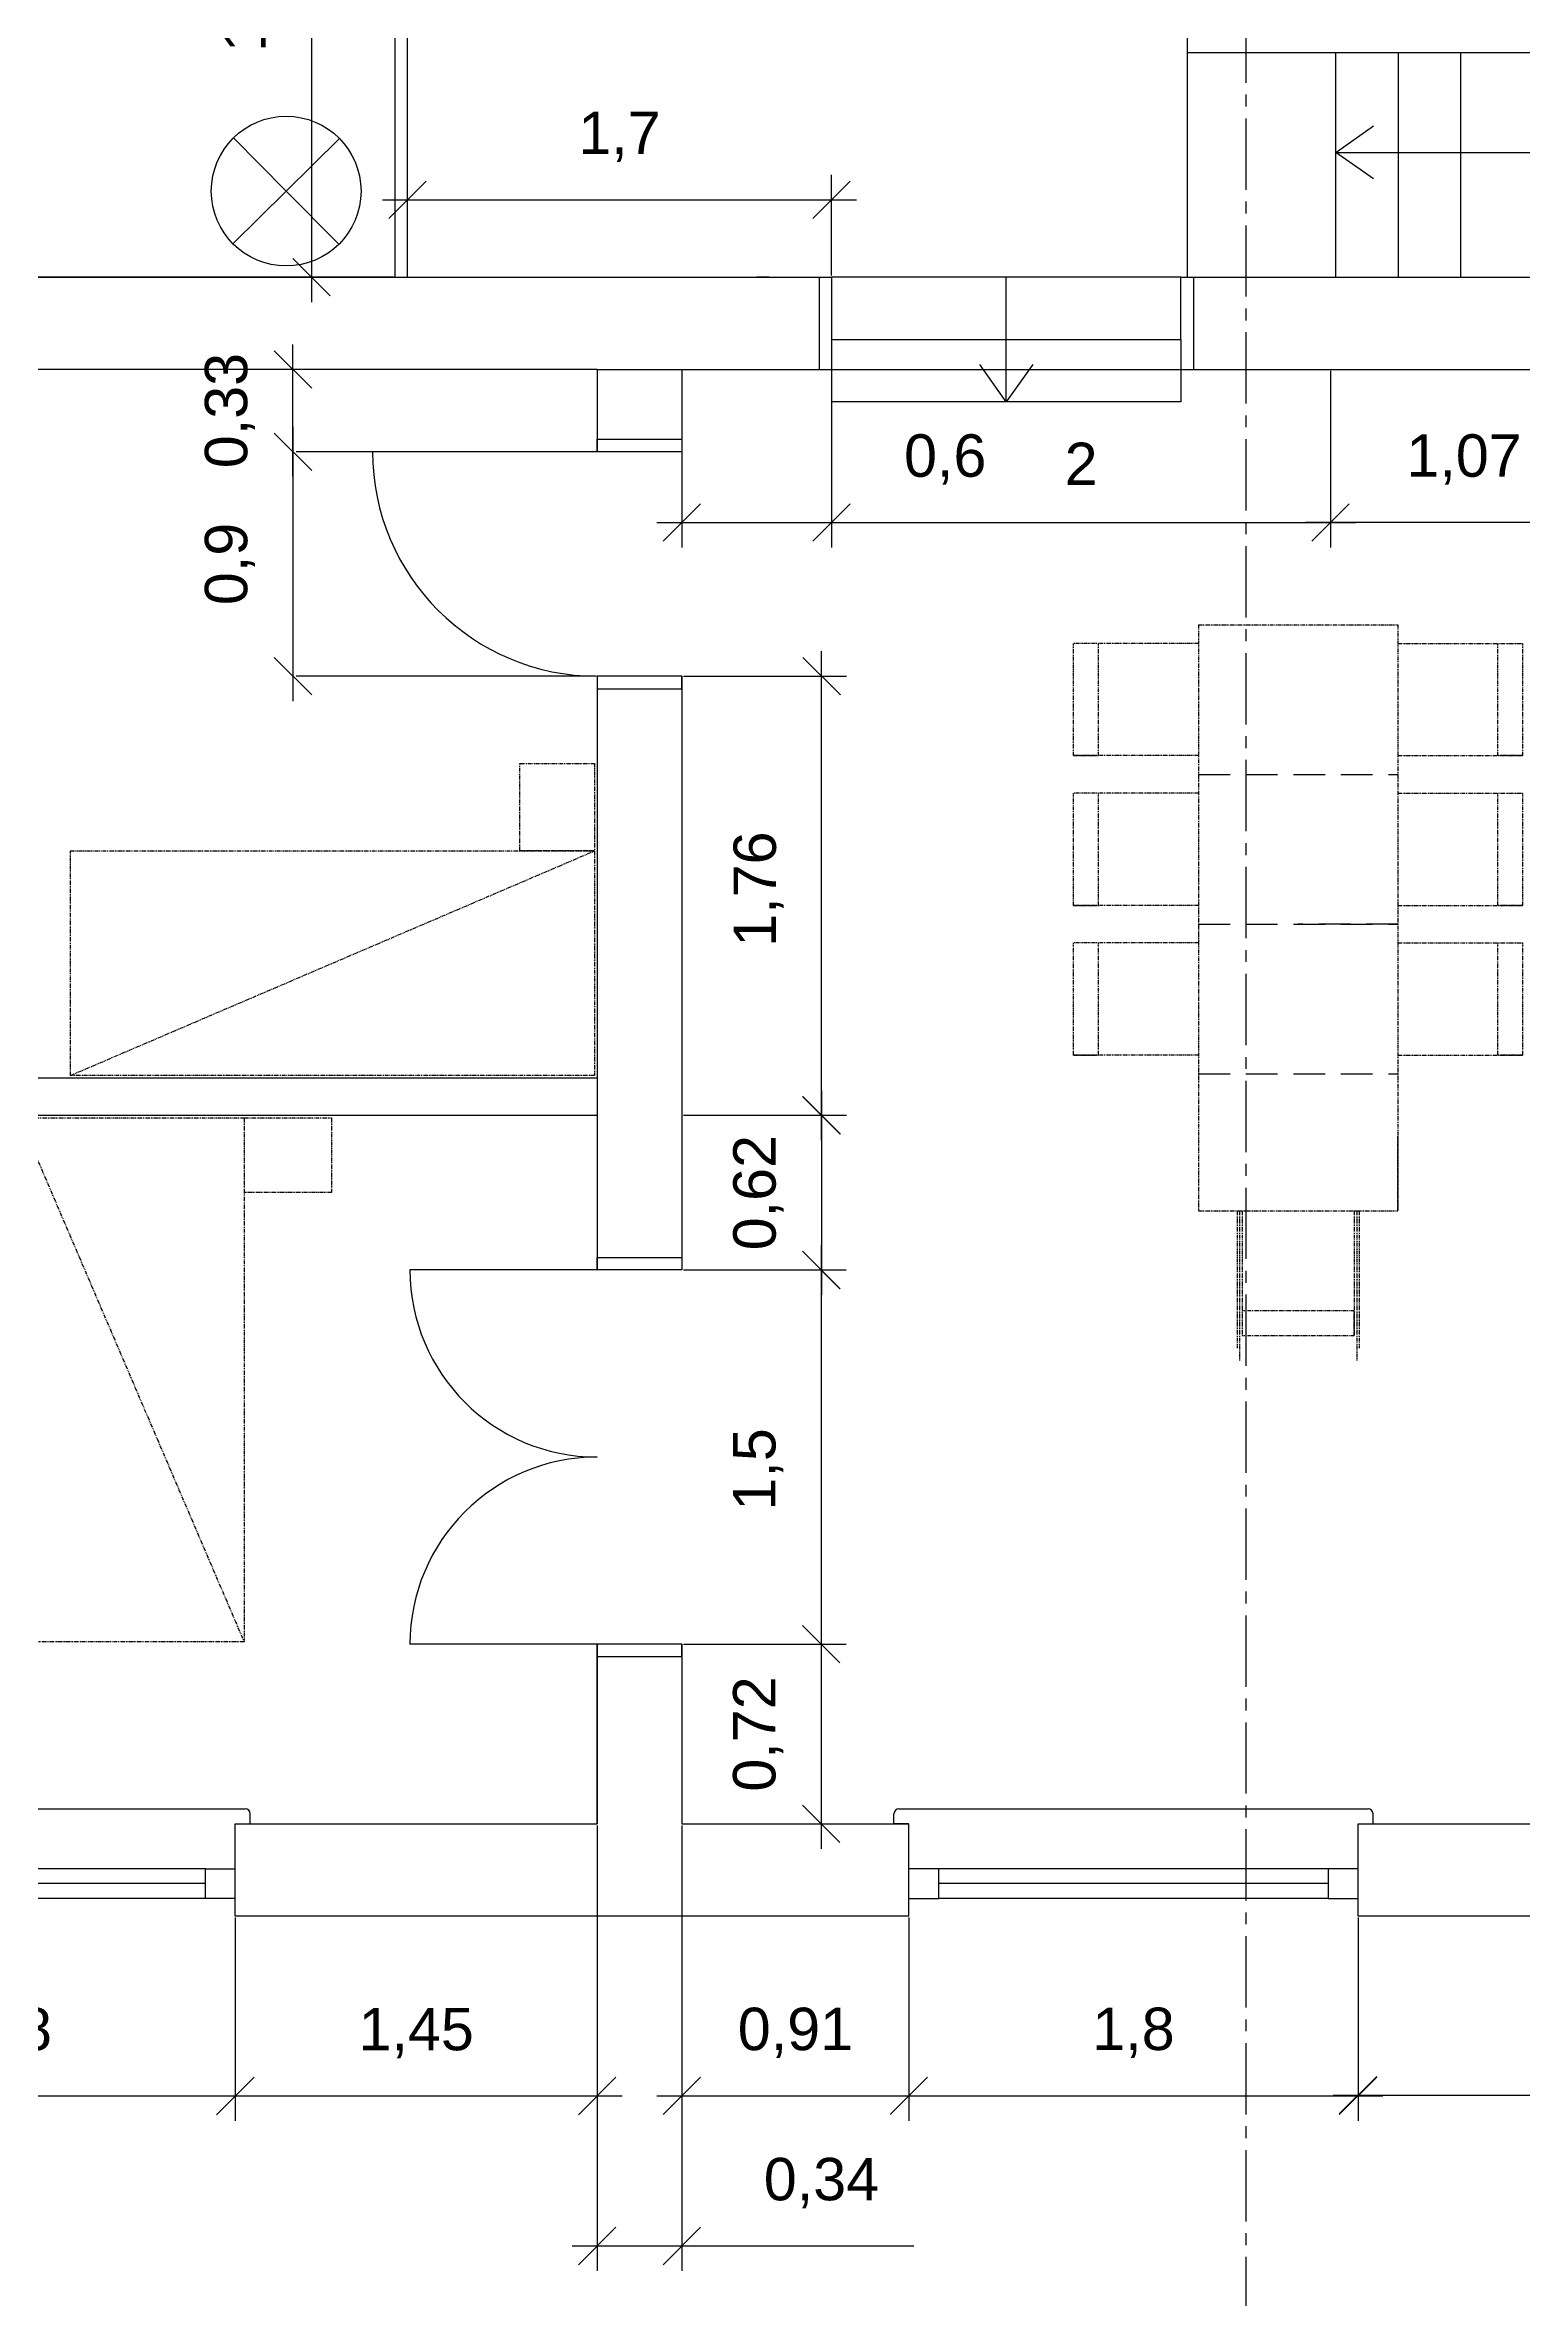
# Model space of a CAD drawing. Header units: millimetres. Extents: x -50011 to 90899, y -58634 to 500399.
# Drawn here: x 8086 to 14009, y 76919 to 85954 of the extents above; entities that cross this region are included whole.
import ezdxf

# ---------------------------------------------------------------- set-up
doc = ezdxf.new("R2010")
doc.units = ezdxf.units.MM
for name, pattern in [('ACAD_ISO02W100', [15, 12, -3]), ('CENTER2', [28.575, 19.05, -3.175, 3.175, -3.175]), ('DASHED', [19.05, 12.7, -6.35]), ('PHANTOM2', [31.75, 15.875, -3.175, 3.175, -3.175, 3.175, -3.175])]:
    doc.linetypes.add(name, pattern=pattern)
doc.layers.get('0').update_dxf_attribs({"color": 1})
for name, color, linetype in [('Grundritningar', 1, 'Continuous'), ('Mått', 4, 'Continuous'), ('Möbler', 4, 'PHANTOM2'), ('Rumsavdelare', 3, 'FENCELINE1'), ('Sektionsangivelser', 4, 'PHANTOM2')]:
    doc.layers.add(name, color=color, linetype=linetype)
doc.styles.get("Standard").update_dxf_attribs({"font": 'Arial.ttf', "height": 170})
doc.linetypes.add('FENCELINE1', pattern='A,6.35,-2.54,[133,ltypeshp.shx,S=2.54,R=0,X=-2.54,Y=0],-2.54,25.4', length=36.83)
doc.dimstyles.new('Egen dimension', dxfattribs={"dimscale": 10, "dimtxt": 2.5, "dimasz": 15, "dimexe": 10, "dimexo": 0.625, "dimgap": 15, "dimtad": 1, "dimlfac": 0.001, "dimtxsty": 'Standard', "dimblk": 'OBLIQUE', "dimblk1": 'OBLIQUE', "dimblk2": 'OBLIQUE', "dimcen": 20, "dimdle": 10, "dimadec": 0, "dimazin": 0, "dimtfac": 1, "dimtmove": 0, "dimatfit": 3, "dimldrblk": 'OPEN90', "dimfxl": 1, "dimarcsym": 0})
doc.dimstyles.new('ISO-25', dxfattribs={"dimscale": 10, "dimtxt": 2.5, "dimasz": 15, "dimexe": 10, "dimexo": 0.625, "dimgap": 15, "dimtad": 1, "dimlfac": 0.001, "dimtxsty": 'Standard', "dimblk": 'OBLIQUE', "dimblk1": 'OBLIQUE', "dimblk2": 'OBLIQUE', "dimcen": 20, "dimdle": 10, "dimadec": 0, "dimazin": 0, "dimtfac": 1, "dimtmove": 0, "dimatfit": 3, "dimldrblk": 'OPEN90', "dimfxl": 1, "dimarcsym": 0})

# ---------------------------------------------------------------- blocks, each defined once
blk = doc.blocks.new('_Oblique')
at = {"color": 0, "linetype": 'ByBlock', "lineweight": -2}
blk.add_line((-0.5, -0.5), (0.5, 0.5), dxfattribs=at)
blk = doc.blocks.new('*D469')
at = {"layer": 'Defpoints', "color": 0, "transparency": 16777216}
for p in [(5298.2, 78453.9), (18578.2, 78453.9), (18578.2, 76337.2)]:
    blk.add_point(p, dxfattribs=at)
at = {"layer": 'Mått', "color": 0, "lineweight": -2, "transparency": 16777216}
for p, q in [((5298.2, 78447.7), (5298.2, 76237.2)), ((18578.2, 78447.7), (18578.2, 76237.2)), ((5198.2, 76337.2), (18678.2, 76337.2))]:
    blk.add_line(p, q, dxfattribs=at)
at = {"layer": 'Mått', "color": 0, "lineweight": -2, "transparency": 16777216, "xscale": 150, "yscale": 150, "zscale": 150, "rotation": 180}
blk.add_blockref('_Oblique', (5298.2, 76337.2), dxfattribs=at)
at = {"layer": 'Mått', "color": 0, "lineweight": -2, "transparency": 16777216, "xscale": 150, "yscale": 150, "zscale": 150}
blk.add_blockref('_Oblique', (18578.2, 76337.2), dxfattribs=at)
at = {"layer": 'Mått', "color": 0, "transparency": 16777216, "insert": (11938.2, 76589.6), "char_height": 170, "attachment_point": 5}
blk.add_mtext('13,28', dxfattribs=at)
blk = doc.blocks.new('_Open90')
at = {"color": 0, "linetype": 'ByBlock', "lineweight": -2}
for p, q in [((0, 0), (-1, 0)), ((-0.5, 0.5), (0, 0)), ((0, 0), (-0.5, -0.5))]:
    blk.add_line(p, q, dxfattribs=at)
blk = doc.blocks.new('*D473')
at = {"layer": 'Defpoints', "color": 0, "transparency": 16777216}
for p in [(10218.5, 86543.8), (9153.3, 85023.9), (9488.2, 85023.9)]:
    blk.add_point(p, dxfattribs=at)
at = {"layer": 'Mått', "color": 0, "lineweight": -2, "transparency": 16777216}
for p, q in [((9153.3, 86643.8), (9153.3, 84923.9)), ((10212.2, 86543.8), (9053.3, 86543.8)), ((9482, 85023.9), (9053.3, 85023.9))]:
    blk.add_line(p, q, dxfattribs=at)
at = {"layer": 'Mått', "color": 0, "lineweight": -2, "transparency": 16777216, "xscale": 150, "yscale": 150, "zscale": 150}
for p, rotation in [((9153.3, 86543.8), 90), ((9153.3, 85023.9), 270)]:
    blk.add_blockref('_Oblique', p, dxfattribs=dict(at, rotation=rotation))
at = {"layer": 'Mått', "color": 0, "transparency": 16777216, "insert": (8900.9, 86157.4), "char_height": 170, "attachment_point": 5, "rotation": 90}
blk.add_mtext('1,52', dxfattribs=at)
blk = doc.blocks.new('*D474')
at = {"layer": 'Defpoints', "color": 0, "transparency": 16777216}
for p in [(10638.2, 84653.9), (11238.2, 84653.9), (11238.2, 84040.3)]:
    blk.add_point(p, dxfattribs=at)
at = {"layer": 'Mått', "color": 0, "lineweight": -2, "transparency": 16777216}
for p, q in [((10638.2, 84647.7), (10638.2, 83940.3)), ((11238.2, 84647.7), (11238.2, 83940.3)), ((10538.2, 84040.3), (11238.2, 84040.3)), ((11238.2, 84040.3), (11999, 84040.3))]:
    blk.add_line(p, q, dxfattribs=at)
at = {"layer": 'Mått', "color": 0, "lineweight": -2, "transparency": 16777216, "xscale": 150, "yscale": 150, "zscale": 150, "rotation": 180}
blk.add_blockref('_Oblique', (10638.2, 84040.3), dxfattribs=at)
at = {"layer": 'Mått', "color": 0, "lineweight": -2, "transparency": 16777216, "xscale": 150, "yscale": 150, "zscale": 150}
blk.add_blockref('_Oblique', (11238.2, 84040.3), dxfattribs=at)
at = {"layer": 'Mått', "color": 0, "transparency": 16777216, "insert": (11693.6, 84292.7), "char_height": 170, "attachment_point": 5}
blk.add_mtext('0,6', dxfattribs=at)
blk = doc.blocks.new('*D475')
at = {"layer": 'Defpoints', "color": 0, "transparency": 16777216}
for p in [(11238.2, 84653.9), (13238.2, 84653.9), (13238.2, 84040.3)]:
    blk.add_point(p, dxfattribs=at)
at = {"layer": 'Mått', "color": 0, "lineweight": -2, "transparency": 16777216}
for p, q in [((11238.2, 84647.7), (11238.2, 83940.3)), ((13238.2, 84647.7), (13238.2, 83940.3)), ((11138.2, 84040.3), (13338.2, 84040.3))]:
    blk.add_line(p, q, dxfattribs=at)
at = {"layer": 'Mått', "color": 0, "lineweight": -2, "transparency": 16777216, "xscale": 150, "yscale": 150, "zscale": 150, "rotation": 180}
blk.add_blockref('_Oblique', (11238.2, 84040.3), dxfattribs=at)
at = {"layer": 'Mått', "color": 0, "lineweight": -2, "transparency": 16777216, "xscale": 150, "yscale": 150, "zscale": 150}
blk.add_blockref('_Oblique', (13238.2, 84040.3), dxfattribs=at)
at = {"layer": 'Mått', "color": 0, "transparency": 16777216, "insert": (12238.2, 84275.3), "char_height": 170, "attachment_point": 5}
blk.add_mtext('2', dxfattribs=at)
blk = doc.blocks.new('*D476')
at = {"layer": 'Defpoints', "color": 0, "transparency": 16777216}
for p in [(13238.2, 84653.9), (14308.2, 84653.9), (13238.2, 84040.3)]:
    blk.add_point(p, dxfattribs=at)
at = {"layer": 'Mått', "color": 0, "lineweight": -2, "transparency": 16777216}
for p, q in [((13238.2, 84647.7), (13238.2, 83940.3)), ((14308.2, 84647.7), (14308.2, 83940.3)), ((14408.2, 84040.3), (13138.2, 84040.3))]:
    blk.add_line(p, q, dxfattribs=at)
at = {"layer": 'Mått', "color": 0, "lineweight": -2, "transparency": 16777216, "xscale": 150, "yscale": 150, "zscale": 150, "rotation": 180}
blk.add_blockref('_Oblique', (13238.2, 84040.3), dxfattribs=at)
at = {"layer": 'Mått', "color": 0, "lineweight": -2, "transparency": 16777216, "xscale": 150, "yscale": 150, "zscale": 150}
blk.add_blockref('_Oblique', (14308.2, 84040.3), dxfattribs=at)
at = {"layer": 'Mått', "color": 0, "transparency": 16777216, "insert": (13773.2, 84292.7), "char_height": 170, "attachment_point": 5}
blk.add_mtext('1,07', dxfattribs=at)
blk = doc.blocks.new('*D477')
at = {"layer": 'Defpoints', "color": 0, "transparency": 16777216}
for p in [(10638.2, 81663.9), (10638.2, 81043.9), (11197.2, 81043.9)]:
    blk.add_point(p, dxfattribs=at)
at = {"layer": 'Mått', "color": 0, "lineweight": -2, "transparency": 16777216}
for p, q in [((11197.2, 81763.9), (11197.2, 80943.9)), ((10644.5, 81663.9), (11297.2, 81663.9)), ((10644.5, 81043.9), (11297.2, 81043.9))]:
    blk.add_line(p, q, dxfattribs=at)
at = {"layer": 'Mått', "color": 0, "lineweight": -2, "transparency": 16777216, "xscale": 150, "yscale": 150, "zscale": 150}
for p, rotation in [((11197.2, 81663.9), 90), ((11197.2, 81043.9), 270)]:
    blk.add_blockref('_Oblique', p, dxfattribs=dict(at, rotation=rotation))
at = {"layer": 'Mått', "color": 0, "transparency": 16777216, "insert": (10944.8, 81353.9), "char_height": 170, "attachment_point": 5, "rotation": 90}
blk.add_mtext('0,62', dxfattribs=at)
blk = doc.blocks.new('*D478')
at = {"layer": 'Defpoints', "color": 0, "transparency": 16777216}
for p in [(10638.2, 81043.9), (10638.2, 79543.9), (11196.4, 79543.9)]:
    blk.add_point(p, dxfattribs=at)
at = {"layer": 'Mått', "color": 0, "lineweight": -2, "transparency": 16777216}
for p, q in [((11196.4, 81143.9), (11196.4, 79443.9)), ((10644.5, 81043.9), (11296.4, 81043.9)), ((10644.5, 79543.9), (11296.4, 79543.9))]:
    blk.add_line(p, q, dxfattribs=at)
at = {"layer": 'Mått', "color": 0, "lineweight": -2, "transparency": 16777216, "xscale": 150, "yscale": 150, "zscale": 150}
for p, rotation in [((11196.4, 81043.9), 90), ((11196.4, 79543.9), 270)]:
    blk.add_blockref('_Oblique', p, dxfattribs=dict(at, rotation=rotation))
at = {"layer": 'Mått', "color": 0, "transparency": 16777216, "insert": (10944, 80244.4), "char_height": 170, "attachment_point": 5, "rotation": 90}
blk.add_mtext('1,5', dxfattribs=at)
blk = doc.blocks.new('*D479')
at = {"layer": 'Defpoints', "color": 0, "transparency": 16777216}
for p in [(10638.2, 79543.9), (10638.2, 78823.9), (11196.3, 78823.9)]:
    blk.add_point(p, dxfattribs=at)
at = {"layer": 'Mått', "color": 0, "lineweight": -2, "transparency": 16777216}
for p, q in [((11196.3, 79643.9), (11196.3, 78723.9)), ((10644.5, 79543.9), (11296.3, 79543.9)), ((10644.5, 78823.9), (11296.3, 78823.9))]:
    blk.add_line(p, q, dxfattribs=at)
at = {"layer": 'Mått', "color": 0, "lineweight": -2, "transparency": 16777216, "xscale": 150, "yscale": 150, "zscale": 150}
for p, rotation in [((11196.3, 79543.9), 90), ((11196.3, 78823.9), 270)]:
    blk.add_blockref('_Oblique', p, dxfattribs=dict(at, rotation=rotation))
at = {"layer": 'Mått', "color": 0, "transparency": 16777216, "insert": (10943.9, 79183.9), "char_height": 170, "attachment_point": 5, "rotation": 90}
blk.add_mtext('0,72', dxfattribs=at)
blk = doc.blocks.new('*D484')
at = {"layer": 'Defpoints', "color": 0, "transparency": 16777216}
for p in [(7048.2, 78453.9), (8848.2, 78453.9), (8848.2, 77732.8)]:
    blk.add_point(p, dxfattribs=at)
at = {"layer": 'Mått', "color": 0, "lineweight": -2, "transparency": 16777216}
for p, q in [((7048.2, 78447.7), (7048.2, 77632.8)), ((8848.2, 78447.7), (8848.2, 77632.8)), ((6948.2, 77732.8), (8948.2, 77732.8))]:
    blk.add_line(p, q, dxfattribs=at)
at = {"layer": 'Mått', "color": 0, "lineweight": -2, "transparency": 16777216, "xscale": 150, "yscale": 150, "zscale": 150, "rotation": 180}
blk.add_blockref('_Oblique', (7048.2, 77732.8), dxfattribs=at)
at = {"layer": 'Mått', "color": 0, "lineweight": -2, "transparency": 16777216, "xscale": 150, "yscale": 150, "zscale": 150}
blk.add_blockref('_Oblique', (8848.2, 77732.8), dxfattribs=at)
at = {"layer": 'Mått', "color": 0, "transparency": 16777216, "insert": (7948.2, 77985.2), "char_height": 170, "attachment_point": 5}
blk.add_mtext('1,8', dxfattribs=at)
blk = doc.blocks.new('*D485')
at = {"layer": 'Defpoints', "color": 0, "transparency": 16777216}
for p in [(10298.2, 78823.9), (8848.2, 78453.9), (10298.2, 77732.8)]:
    blk.add_point(p, dxfattribs=at)
at = {"layer": 'Mått', "color": 0, "lineweight": -2, "transparency": 16777216}
for p, q in [((10298.2, 78817.7), (10298.2, 77632.8)), ((8848.2, 78447.7), (8848.2, 77632.8)), ((8748.2, 77732.8), (10398.2, 77732.8))]:
    blk.add_line(p, q, dxfattribs=at)
at = {"layer": 'Mått', "color": 0, "lineweight": -2, "transparency": 16777216, "xscale": 150, "yscale": 150, "zscale": 150, "rotation": 180}
blk.add_blockref('_Oblique', (8848.2, 77732.8), dxfattribs=at)
at = {"layer": 'Mått', "color": 0, "lineweight": -2, "transparency": 16777216, "xscale": 150, "yscale": 150, "zscale": 150}
blk.add_blockref('_Oblique', (10298.2, 77732.8), dxfattribs=at)
at = {"layer": 'Mått', "color": 0, "transparency": 16777216, "insert": (9573.2, 77985.2), "char_height": 170, "attachment_point": 5}
blk.add_mtext('1,45', dxfattribs=at)
blk = doc.blocks.new('*D486')
at = {"layer": 'Defpoints', "color": 0, "transparency": 16777216}
for p in [(11548.2, 78453.9), (13348.2, 78453.9), (13348.2, 77733.8)]:
    blk.add_point(p, dxfattribs=at)
at = {"layer": 'Mått', "color": 0, "lineweight": -2, "transparency": 16777216}
for p, q in [((11548.2, 78447.7), (11548.2, 77633.8)), ((13348.2, 78447.7), (13348.2, 77633.8)), ((11448.2, 77733.8), (13448.2, 77733.8))]:
    blk.add_line(p, q, dxfattribs=at)
at = {"layer": 'Mått', "color": 0, "lineweight": -2, "transparency": 16777216, "xscale": 150, "yscale": 150, "zscale": 150, "rotation": 180}
blk.add_blockref('_Oblique', (11548.2, 77733.8), dxfattribs=at)
at = {"layer": 'Mått', "color": 0, "lineweight": -2, "transparency": 16777216, "xscale": 150, "yscale": 150, "zscale": 150}
blk.add_blockref('_Oblique', (13348.2, 77733.8), dxfattribs=at)
at = {"layer": 'Mått', "color": 0, "transparency": 16777216, "insert": (12448.2, 77986.2), "char_height": 170, "attachment_point": 5}
blk.add_mtext('1,8', dxfattribs=at)
blk = doc.blocks.new('*D487')
at = {"layer": 'Defpoints', "color": 0, "transparency": 16777216}
for p in [(13348.2, 78453.9), (15298.2, 78453.9), (15298.2, 77736.1)]:
    blk.add_point(p, dxfattribs=at)
at = {"layer": 'Mått', "color": 0, "lineweight": -2, "transparency": 16777216}
for p, q in [((13348.2, 78447.7), (13348.2, 77636.1)), ((15298.2, 78447.7), (15298.2, 77636.1)), ((13248.2, 77736.1), (15398.2, 77736.1))]:
    blk.add_line(p, q, dxfattribs=at)
at = {"layer": 'Mått', "color": 0, "lineweight": -2, "transparency": 16777216, "xscale": 150, "yscale": 150, "zscale": 150, "rotation": 180}
blk.add_blockref('_Oblique', (13348.2, 77736.1), dxfattribs=at)
at = {"layer": 'Mått', "color": 0, "lineweight": -2, "transparency": 16777216, "xscale": 150, "yscale": 150, "zscale": 150}
blk.add_blockref('_Oblique', (15298.2, 77736.1), dxfattribs=at)
at = {"layer": 'Mått', "color": 0, "transparency": 16777216, "insert": (14323.2, 77988.5), "char_height": 170, "attachment_point": 5}
blk.add_mtext('1,95', dxfattribs=at)
blk = doc.blocks.new('*D490')
at = {"layer": 'Defpoints', "color": 0, "transparency": 16777216}
for p in [(10298.2, 78823.9), (10638.2, 78823.9), (10638.2, 77131.5)]:
    blk.add_point(p, dxfattribs=at)
at = {"layer": 'Mått', "color": 0, "lineweight": -2, "transparency": 16777216}
for p, q in [((10298.2, 78817.7), (10298.2, 77031.5)), ((10638.2, 78817.7), (10638.2, 77031.5)), ((10198.2, 77131.5), (10638.2, 77131.5)), ((10638.2, 77131.5), (11567.8, 77131.5))]:
    blk.add_line(p, q, dxfattribs=at)
at = {"layer": 'Mått', "color": 0, "lineweight": -2, "transparency": 16777216, "xscale": 150, "yscale": 150, "zscale": 150, "rotation": 180}
blk.add_blockref('_Oblique', (10298.2, 77131.5), dxfattribs=at)
at = {"layer": 'Mått', "color": 0, "lineweight": -2, "transparency": 16777216, "xscale": 150, "yscale": 150, "zscale": 150}
blk.add_blockref('_Oblique', (10638.2, 77131.5), dxfattribs=at)
at = {"layer": 'Mått', "color": 0, "transparency": 16777216, "insert": (11197.5, 77383.9), "char_height": 170, "attachment_point": 5}
blk.add_mtext('0,34', dxfattribs=at)
blk = doc.blocks.new('*D491')
at = {"layer": 'Defpoints', "color": 0, "transparency": 16777216}
for p in [(10638.2, 78453.9), (11548.2, 78453.9), (11548.2, 77733.4)]:
    blk.add_point(p, dxfattribs=at)
at = {"layer": 'Mått', "color": 0, "lineweight": -2, "transparency": 16777216}
for p, q in [((10638.2, 78447.7), (10638.2, 77633.4)), ((11548.2, 78447.7), (11548.2, 77633.4)), ((10538.2, 77733.4), (11648.2, 77733.4))]:
    blk.add_line(p, q, dxfattribs=at)
at = {"layer": 'Mått', "color": 0, "lineweight": -2, "transparency": 16777216, "xscale": 150, "yscale": 150, "zscale": 150, "rotation": 180}
blk.add_blockref('_Oblique', (10638.2, 77733.4), dxfattribs=at)
at = {"layer": 'Mått', "color": 0, "lineweight": -2, "transparency": 16777216, "xscale": 150, "yscale": 150, "zscale": 150}
blk.add_blockref('_Oblique', (11548.2, 77733.4), dxfattribs=at)
at = {"layer": 'Mått', "color": 0, "transparency": 16777216, "insert": (11093.2, 77985.8), "char_height": 170, "attachment_point": 5}
blk.add_mtext('0,91', dxfattribs=at)
blk = doc.blocks.new('*D456')
at = {"layer": 'Defpoints', "color": 0, "linetype": 'ACAD_ISO02W100', "ltscale": 100, "transparency": 16777216}
for p in [(10298.2, 84323.9), (9079.3, 83423.9), (10298.2, 83423.9)]:
    blk.add_point(p, dxfattribs=at)
at = {"layer": 'Mått', "color": 0, "linetype": 'ACAD_ISO02W100', "lineweight": -2, "ltscale": 100, "transparency": 16777216}
for p, q in [((9079.3, 84423.9), (9079.3, 83323.9)), ((10292, 84323.9), (8979.3, 84323.9)), ((10292, 83423.9), (8979.3, 83423.9))]:
    blk.add_line(p, q, dxfattribs=at)
at = {"layer": 'Mått', "color": 0, "linetype": 'ACAD_ISO02W100', "lineweight": -2, "ltscale": 100, "transparency": 16777216, "xscale": 150, "yscale": 150, "zscale": 150}
for p, rotation in [((9079.3, 84323.9), 90), ((9079.3, 83423.9), 270)]:
    blk.add_blockref('_Oblique', p, dxfattribs=dict(at, rotation=rotation))
at = {"layer": 'Mått', "color": 0, "linetype": 'ACAD_ISO02W100', "ltscale": 100, "transparency": 16777216, "insert": (8826.9, 83873.9), "char_height": 170, "attachment_point": 5, "rotation": 90}
blk.add_mtext('0,9', dxfattribs=at)
blk = doc.blocks.new('*D457')
at = {"layer": 'Defpoints', "color": 0, "linetype": 'ACAD_ISO02W100', "ltscale": 100, "transparency": 16777216}
for p in [(9079.3, 84653.9), (10298.2, 84653.9), (10298.2, 84323.9)]:
    blk.add_point(p, dxfattribs=at)
at = {"layer": 'Mått', "color": 0, "linetype": 'ACAD_ISO02W100', "lineweight": -2, "ltscale": 100, "transparency": 16777216}
for p, q in [((9079.3, 84223.9), (9079.3, 84753.9)), ((10292, 84653.9), (8979.3, 84653.9)), ((10292, 84323.9), (8979.3, 84323.9))]:
    blk.add_line(p, q, dxfattribs=at)
at = {"layer": 'Mått', "color": 0, "linetype": 'ACAD_ISO02W100', "lineweight": -2, "ltscale": 100, "transparency": 16777216, "xscale": 150, "yscale": 150, "zscale": 150}
for p, rotation in [((9079.3, 84653.9), 90), ((9079.3, 84323.9), 270)]:
    blk.add_blockref('_Oblique', p, dxfattribs=dict(at, rotation=rotation))
at = {"layer": 'Mått', "color": 0, "linetype": 'ACAD_ISO02W100', "ltscale": 100, "transparency": 16777216, "insert": (8826.9, 84488.9), "char_height": 170, "attachment_point": 5, "rotation": 90}
blk.add_mtext('0,33', dxfattribs=at)
blk = doc.blocks.new('*D435')
at = {"layer": 'Defpoints', "color": 0, "ltscale": 100, "transparency": 16777216}
for p in [(10638.2, 83423.9), (11198.3, 83423.9), (10638.2, 81663.9)]:
    blk.add_point(p, dxfattribs=at)
at = {"layer": 'Mått', "color": 0, "lineweight": -2, "ltscale": 100, "transparency": 16777216}
for p, q in [((11198.3, 81563.9), (11198.3, 83523.9)), ((10644.5, 83423.9), (11298.3, 83423.9)), ((10644.5, 81663.9), (11298.3, 81663.9))]:
    blk.add_line(p, q, dxfattribs=at)
at = {"layer": 'Mått', "color": 0, "lineweight": -2, "ltscale": 100, "transparency": 16777216, "xscale": 150, "yscale": 150, "zscale": 150}
for p, rotation in [((11198.3, 83423.9), 90), ((11198.3, 81663.9), 270)]:
    blk.add_blockref('_Oblique', p, dxfattribs=dict(at, rotation=rotation))
at = {"layer": 'Mått', "color": 0, "ltscale": 100, "transparency": 16777216, "insert": (10945.9, 82570.7), "char_height": 170, "attachment_point": 5, "rotation": 90}
blk.add_mtext('1,76', dxfattribs=at)
blk = doc.blocks.new('*D460')
at = {"layer": 'Defpoints', "color": 0, "ltscale": 100, "transparency": 16777216}
for p in [(11238.2, 85333.8), (9538.2, 85023.9), (11238.2, 85023.9)]:
    blk.add_point(p, dxfattribs=at)
at = {"layer": 'Mått', "color": 0, "lineweight": -2, "ltscale": 100, "transparency": 16777216}
for p, q in [((9538.2, 85030.2), (9538.2, 85433.8)), ((11238.2, 85030.2), (11238.2, 85433.8)), ((9438.2, 85333.8), (11338.2, 85333.8))]:
    blk.add_line(p, q, dxfattribs=at)
at = {"layer": 'Mått', "color": 0, "lineweight": -2, "ltscale": 100, "transparency": 16777216, "xscale": 150, "yscale": 150, "zscale": 150, "rotation": 180}
blk.add_blockref('_Oblique', (9538.2, 85333.8), dxfattribs=at)
at = {"layer": 'Mått', "color": 0, "lineweight": -2, "ltscale": 100, "transparency": 16777216, "xscale": 150, "yscale": 150, "zscale": 150}
blk.add_blockref('_Oblique', (11238.2, 85333.8), dxfattribs=at)
at = {"layer": 'Mått', "color": 0, "ltscale": 100, "transparency": 16777216, "insert": (10388.2, 85586.2), "char_height": 170, "attachment_point": 5}
blk.add_mtext('1,7', dxfattribs=at)

msp = doc.modelspace()

# ---------------------------------------------------------------- linework, layer by layer
at = {"layer": 'Grundritningar'}
for p, q in [((9488.249, 86543.791), (9488.249, 85023.923)), ((9538.249, 85023.923), (9538.249, 86543.791)), ((13259.857, 85023.923), (13259.857, 85923.923)), ((13509.857, 85023.923), (13509.857, 85923.923)), ((13759.857, 85023.923), (13759.857, 85923.923)), ((8841.229, 85582.059), (9052.085, 85368.658)), ((9052.085, 85368.658), (9265.485, 85579.514)), ((9052.085, 85368.658), (8838.684, 85157.803)), ((9052.085, 85368.658), (9262.94, 85155.258)), ((10988.249, 85023.923), (10938.249, 85023.923)), ((11188.249, 85023.923), (11188.249, 84653.923)), ((12688.249, 85023.923), (12688.249, 84653.923)), ((10298.249, 84653.923), (5668.249, 84653.923)), ((10298.249, 84653.923), (10298.249, 84323.923)), ((10298.249, 84653.923), (10638.249, 84653.923)), ((10298.249, 84653.923), (10298.249, 84323.923)), ((10638.249, 84653.923), (10638.249, 84323.923)), ((10638.249, 84653.923), (11588.249, 84653.923)), ((10938.249, 84653.923), (10988.249, 84653.923)), ((12638.249, 84653.923), (14308.249, 84653.923)), ((13388.249, 84653.923), (13438.249, 84653.923)), ((10298.249, 84323.923), (9398.249, 84323.923)), ((10298.249, 84323.923), (10298.249, 84373.923)), ((10298.249, 84373.923), (10638.249, 84373.923)), ((10638.249, 84323.923), (10298.249, 84323.923)), ((10638.249, 84373.923), (10638.249, 84323.923)), ((10298.249, 83423.923), (10298.249, 81043.923)), ((10298.249, 83423.923), (10298.249, 83373.923)), ((10638.249, 83423.923), (10298.249, 83423.923)), ((10638.249, 83423.923), (10638.249, 81043.923)), ((10638.249, 83373.923), (10638.249, 83423.923)), ((10298.249, 83373.923), (10638.249, 83373.923)), ((5668.249, 81813.923), (10298.249, 81813.923)), ((5668.249, 81663.923), (10298.249, 81663.923)), ((10298.249, 81043.923), (9548.249, 81043.923)), ((10298.249, 81043.923), (10298.249, 81093.923)), ((10298.249, 81093.923), (10638.249, 81093.923)), ((10638.249, 81043.923), (10298.249, 81043.923)), ((10638.249, 81093.923), (10638.249, 81043.923)), ((10298.249, 79543.923), (9548.249, 79543.923)), ((10298.249, 79543.923), (10298.249, 78823.923)), ((10298.249, 78823.923), (10298.249, 79543.923)), ((10298.249, 79543.923), (10298.249, 79493.923)), ((10638.249, 79543.923), (10298.249, 79543.923)), ((10638.249, 79543.923), (10638.249, 78823.923)), ((10638.249, 79493.923), (10638.249, 79543.923)), ((10298.249, 79493.923), (10638.249, 79493.923)), ((7008.249, 78883.923), (8888.249, 78883.923)), ((11508.249, 78883.923), (13388.249, 78883.923)), ((8848.249, 78823.923), (10298.249, 78823.923)), ((8848.249, 78453.923), (8848.249, 78823.923)), ((8848.249, 78823.923), (8908.249, 78823.923)), ((8908.249, 78823.923), (8908.249, 78863.923)), ((10638.249, 78823.923), (11548.249, 78823.923)), ((11488.249, 78823.923), (11488.249, 78863.923)), ((11548.249, 78823.923), (11488.249, 78823.923)), ((11548.249, 78453.923), (11548.249, 78823.923)), ((13348.249, 78823.923), (15298.249, 78823.923)), ((13348.249, 78453.923), (13348.249, 78823.923)), ((13348.249, 78823.923), (13408.249, 78823.923)), ((13408.249, 78823.923), (13408.249, 78863.923)), ((8728.249, 78643.923), (7168.249, 78643.923)), ((8728.249, 78523.923), (8728.249, 78643.923)), ((8728.249, 78643.923), (8848.249, 78643.923)), ((11668.249, 78643.923), (11548.249, 78643.923)), ((11668.249, 78523.923), (11668.249, 78643.923)), ((13228.249, 78643.923), (11668.249, 78643.923)), ((13348.249, 78643.923), (13228.249, 78643.923)), ((13228.249, 78643.923), (13228.249, 78523.923)), ((13348.249, 78523.923), (13348.249, 78643.923)), ((8728.249, 78583.923), (7168.249, 78583.923)), ((8728.249, 78523.923), (7168.249, 78523.923)), ((8848.249, 78523.923), (8728.249, 78523.923)), ((11548.249, 78453.923), (11548.249, 78523.923)), ((11548.249, 78523.923), (11668.249, 78523.923)), ((13228.249, 78583.923), (11668.249, 78583.923)), ((13228.249, 78523.923), (11668.249, 78523.923)), ((13228.249, 78523.923), (13348.249, 78523.923))]:
    msp.add_line(p, q, dxfattribs=at)
at = {"layer": 'Grundritningar', "ltscale": 100}
for p, q in [((12663.985, 86023.923), (12663.985, 85923.923)), ((12663.985, 85923.923), (16288.249, 85923.923)), ((9118.49, 85023.923), (7360.49, 85023.923)), ((11238.249, 85023.923), (11238.249, 84773.923)), ((12638.249, 85023.923), (11238.249, 85023.923)), ((12638.249, 84773.923), (12638.249, 85023.923)), ((11238.249, 84773.923), (12638.249, 84773.923)), ((11238.249, 84773.923), (11238.249, 84523.923)), ((12638.249, 84773.923), (12638.249, 84523.923)), ((12638.249, 84523.923), (11238.249, 84523.923))]:
    msp.add_line(p, q, dxfattribs=at)
at = {"layer": 'Grundritningar'}
for points in [[(5298.249, 84403.923), (5298.249, 85023.923), (11238.249, 85023.923)], [(12638.249, 85023.923), (16877.173, 85023.923)], [(11548.249, 78453.923), (8848.249, 78453.923)], [(15298.249, 78453.923), (13348.249, 78453.923)]]:
    msp.add_lwpolyline(points, dxfattribs=at)
at = {"layer": 'Grundritningar', "ltscale": 20}
msp.add_circle((9052.085, 85368.658), 300, dxfattribs=at)
at = {"layer": 'Grundritningar'}
for centre, radius, start, end in [((10298.249, 84323.923), 900, 180, 270), ((10298.249, 81043.923), 750, 180, 270), ((10298.249, 79543.923), 750, 90, 180), ((8888.249, 78863.923), 20, 0, 90), ((11508.249, 78863.923), 20, 90, 180), ((13388.249, 78863.923), 20, 0, 90)]:
    msp.add_arc(centre, radius, start, end, dxfattribs=at)
at = {"layer": 'Möbler'}
for p, q in [((12708.249, 83630.531), (13508.249, 83630.531)), ((12708.249, 83630.531), (12708.249, 81280.531)), ((13508.249, 83630.531), (13508.249, 81280.531)), ((12208.249, 83105.531), (12208.249, 83555.531)), ((12708.249, 83555.531), (12208.249, 83555.531)), ((12308.249, 83105.531), (12308.249, 83555.531)), ((13508.249, 83555.531), (14008.249, 83555.531)), ((13908.249, 83105.531), (13908.249, 83555.531)), ((14008.249, 83105.531), (14008.249, 83555.531)), ((9988.249, 82723.923), (9988.249, 83073.923)), ((9988.249, 83073.923), (10288.249, 83073.923)), ((10288.249, 83073.923), (10288.249, 82723.923)), ((12708.249, 83105.531), (12208.249, 83105.531)), ((12208.249, 83105.531), (12308.249, 83105.531)), ((13508.249, 83105.531), (14008.249, 83105.531)), ((14008.249, 83105.531), (13908.249, 83105.531)), ((12208.249, 82505.531), (12208.249, 82955.531)), ((12708.249, 82955.531), (12208.249, 82955.531)), ((12308.249, 82505.531), (12308.249, 82955.531)), ((13508.249, 82955.531), (14008.249, 82955.531)), ((13908.249, 82505.531), (13908.249, 82955.531)), ((14008.249, 82505.531), (14008.249, 82955.531)), ((8188.249, 82723.923), (10288.249, 82723.923)), ((8188.249, 81823.923), (8188.249, 82723.923)), ((8188.249, 81823.923), (10288.249, 82723.923)), ((10288.249, 82723.923), (9988.249, 82723.923)), ((10288.249, 82723.923), (10288.249, 81823.923)), ((12708.249, 82505.531), (12208.249, 82505.531)), ((12208.249, 82505.531), (12308.249, 82505.531)), ((13508.249, 82505.531), (14008.249, 82505.531)), ((14008.249, 82505.531), (13908.249, 82505.531)), ((12708.249, 82430.531), (12708.249, 82355.531)), ((12208.249, 81905.531), (12208.249, 82355.531)), ((12708.249, 82355.531), (12208.249, 82355.531)), ((12308.249, 81905.531), (12308.249, 82355.531)), ((13508.249, 82355.531), (14008.249, 82355.531)), ((13908.249, 81905.531), (13908.249, 82355.531)), ((14008.249, 81905.531), (14008.249, 82355.531)), ((12708.249, 81905.531), (12208.249, 81905.531)), ((12208.249, 81905.531), (12308.249, 81905.531)), ((13508.249, 81905.531), (14008.249, 81905.531)), ((14008.249, 81905.531), (13908.249, 81905.531)), ((10288.249, 81823.923), (8188.249, 81823.923)), ((7983.249, 81653.923), (8883.249, 81653.923)), ((7983.249, 81653.923), (8883.249, 79553.923)), ((8883.249, 81653.923), (8883.249, 79553.923)), ((8883.249, 81653.923), (9233.249, 81653.923)), ((9233.249, 81653.923), (9233.249, 81353.923)), ((13508.249, 81280.531), (13508.249, 81580.531)), ((9233.249, 81353.923), (8883.249, 81353.923)), ((12708.249, 81280.531), (13508.249, 81280.531)), ((12863.249, 81280.531), (12863.249, 80730.531)), ((12873.249, 81280.531), (12873.249, 80680.531)), ((12883.249, 81280.531), (12883.249, 80780.531)), ((13333.249, 81280.531), (13333.249, 80780.531)), ((13333.249, 81280.531), (13343.249, 81280.531)), ((13343.249, 81280.531), (13343.249, 80680.531)), ((13343.249, 81280.531), (13353.249, 81280.531)), ((13353.249, 81280.531), (13353.249, 80730.531)), ((13333.249, 80880.531), (12883.249, 80880.531)), ((13333.249, 80780.531), (13333.249, 80880.531)), ((13333.249, 80780.531), (12883.249, 80780.531)), ((8883.249, 79553.923), (7983.249, 79553.923))]:
    msp.add_line(p, q, dxfattribs=at)
at = {"layer": 'Möbler', "linetype": 'DASHED', "ltscale": 10}
for p, q in [((12708.249, 83030.531), (13508.249, 83030.531)), ((12708.249, 82430.531), (13508.249, 82430.531)), ((13508.249, 82430.531), (13108.249, 82430.531)), ((12708.249, 81830.531), (13508.249, 81830.531))]:
    msp.add_line(p, q, dxfattribs=at)
at = {"layer": 'Rumsavdelare', "ltscale": 5}
for p, q in [((12663.985, 85923.923), (12663.985, 85023.923)), ((11238.249, 84653.923), (12638.249, 84653.923))]:
    msp.add_line(p, q, dxfattribs=at)
at = {"layer": 'Sektionsangivelser', "linetype": 'CENTER2', "ltscale": 15}
msp.add_line((12898.378, 92089.313), (12898.378, 75463.218), dxfattribs=at)

# ---------------------------------------------------------------- dimensions: what is measured, and where the dimension line sits
at = {"layer": 'Mått'}
for base, p1, p2, picture, middle in [((9153.314, 85023.923), (10218.49, 86543.791), (9488.249, 85023.923), '*D473', (9153.314, 86157.404)), ((11197.207, 81043.923), (10638.249, 81663.923), (10638.249, 81043.923), '*D477', (11197.207, 81353.923)), ((11196.293, 78823.923), (10638.249, 79543.923), (10638.249, 78823.923), '*D479', (11196.293, 79183.923))]:
    dim = msp.add_linear_dim(base=base, p1=p1, p2=p2, angle=90, dimstyle='ISO-25', dxfattribs=at)
    dim.commit()
    dim.dimension.update_dxf_attribs({"geometry": picture, "text_midpoint": middle, "dimtype": 160})
at = {"layer": 'Mått', "ltscale": 100}
dim = msp.add_linear_dim(base=(11238.249, 85333.763), p1=(9538.249, 85023.923), p2=(11238.249, 85023.923), dimstyle='Egen dimension', dxfattribs=at)
dim.commit()
dim.dimension.update_dxf_attribs({"geometry": '*D460', "text_midpoint": (10388.249, 85586.157)})
at = {"layer": 'Mått', "linetype": 'ACAD_ISO02W100', "ltscale": 100}
dim = msp.add_linear_dim(base=(9079.306, 84653.923), p1=(10298.249, 84323.923), p2=(10298.249, 84653.923), angle=90, dimstyle='Egen dimension', dxfattribs=at)
dim.commit()
dim.dimension.update_dxf_attribs({"geometry": '*D457', "text_midpoint": (9079.306, 84488.923), "dimtype": 160})
at = {"layer": 'Mått'}
for base, p1, p2, picture, middle in [((11238.249, 84040.306), (10638.249, 84653.923), (11238.249, 84653.923), '*D474', (11693.638, 84292.701)), ((13238.249, 84040.306), (11238.249, 84653.923), (13238.249, 84653.923), '*D475', (12238.249, 84275.306)), ((13238.249, 84040.306), (14308.249, 84653.923), (13238.249, 84653.923), '*D476', (13773.249, 84292.701)), ((10298.249, 77732.763), (8848.249, 78453.923), (10298.249, 78823.923), '*D485', (9573.249, 77985.157)), ((8848.249, 77732.763), (7048.249, 78453.923), (8848.249, 78453.923), '*D484', (7948.249, 77985.157)), ((11548.249, 77733.395), (10638.249, 78453.923), (11548.249, 78453.923), '*D491', (11093.249, 77985.789)), ((13348.249, 77733.777), (11548.249, 78453.923), (13348.249, 78453.923), '*D486', (12448.249, 77986.171)), ((15298.249, 77736.079), (13348.249, 78453.923), (15298.249, 78453.923), '*D487', (14323.249, 77988.473))]:
    dim = msp.add_linear_dim(base=base, p1=p1, p2=p2, dimstyle='ISO-25', dxfattribs=at)
    dim.commit()
    dim.dimension.update_dxf_attribs({"geometry": picture, "text_midpoint": middle})
at = {"layer": 'Mått', "linetype": 'ACAD_ISO02W100', "ltscale": 100}
dim = msp.add_linear_dim(base=(9079.306, 83423.923), p1=(10298.249, 84323.923), p2=(10298.249, 83423.923), angle=90, dimstyle='Egen dimension', dxfattribs=at)
dim.commit()
dim.dimension.update_dxf_attribs({"geometry": '*D456', "text_midpoint": (8826.911, 83873.923)})
at = {"layer": 'Mått', "ltscale": 100}
dim = msp.add_linear_dim(base=(11198.308, 83423.923), p1=(10638.249, 81663.923), p2=(10638.249, 83423.923), angle=90, dimstyle='Egen dimension', dxfattribs=at)
dim.commit()
dim.dimension.update_dxf_attribs({"geometry": '*D435', "text_midpoint": (11198.308, 82570.686), "dimtype": 161})
at = {"layer": 'Mått'}
dim = msp.add_linear_dim(base=(11196.363, 79543.923), p1=(10638.249, 81043.923), p2=(10638.249, 79543.923), angle=90, dimstyle='ISO-25', override={"dimscale": 10}, dxfattribs=at)
dim.commit()
dim.dimension.update_dxf_attribs({"geometry": '*D478', "text_midpoint": (11196.363, 80244.422), "dimtype": 160})
for base, p1, p2, picture, middle in [((10638.249, 77131.482), (10298.249, 78823.923), (10638.249, 78823.923), '*D490', (11197.458, 77131.482)), ((18578.249, 76337.219), (5298.249, 78453.923), (18578.249, 78453.923), '*D469', (11938.249, 76337.219))]:
    dim = msp.add_linear_dim(base=base, p1=p1, p2=p2, dimstyle='ISO-25', dxfattribs=at)
    dim.commit()
    dim.dimension.update_dxf_attribs({"geometry": picture, "text_midpoint": middle, "dimtype": 160})

# ---------------------------------------------------------------- leaders
at = {"layer": 'Grundritningar'}
for points in [[(13259.857, 85523.923), (15259.857, 85523.923)], [(11938.249, 84523.923), (11938.249, 85023.923)]]:
    msp.add_leader(points, dimstyle='ISO-25', override={"dimldrblk": 'Open90'}, dxfattribs=at)

doc.saveas('drawing.dxf')
